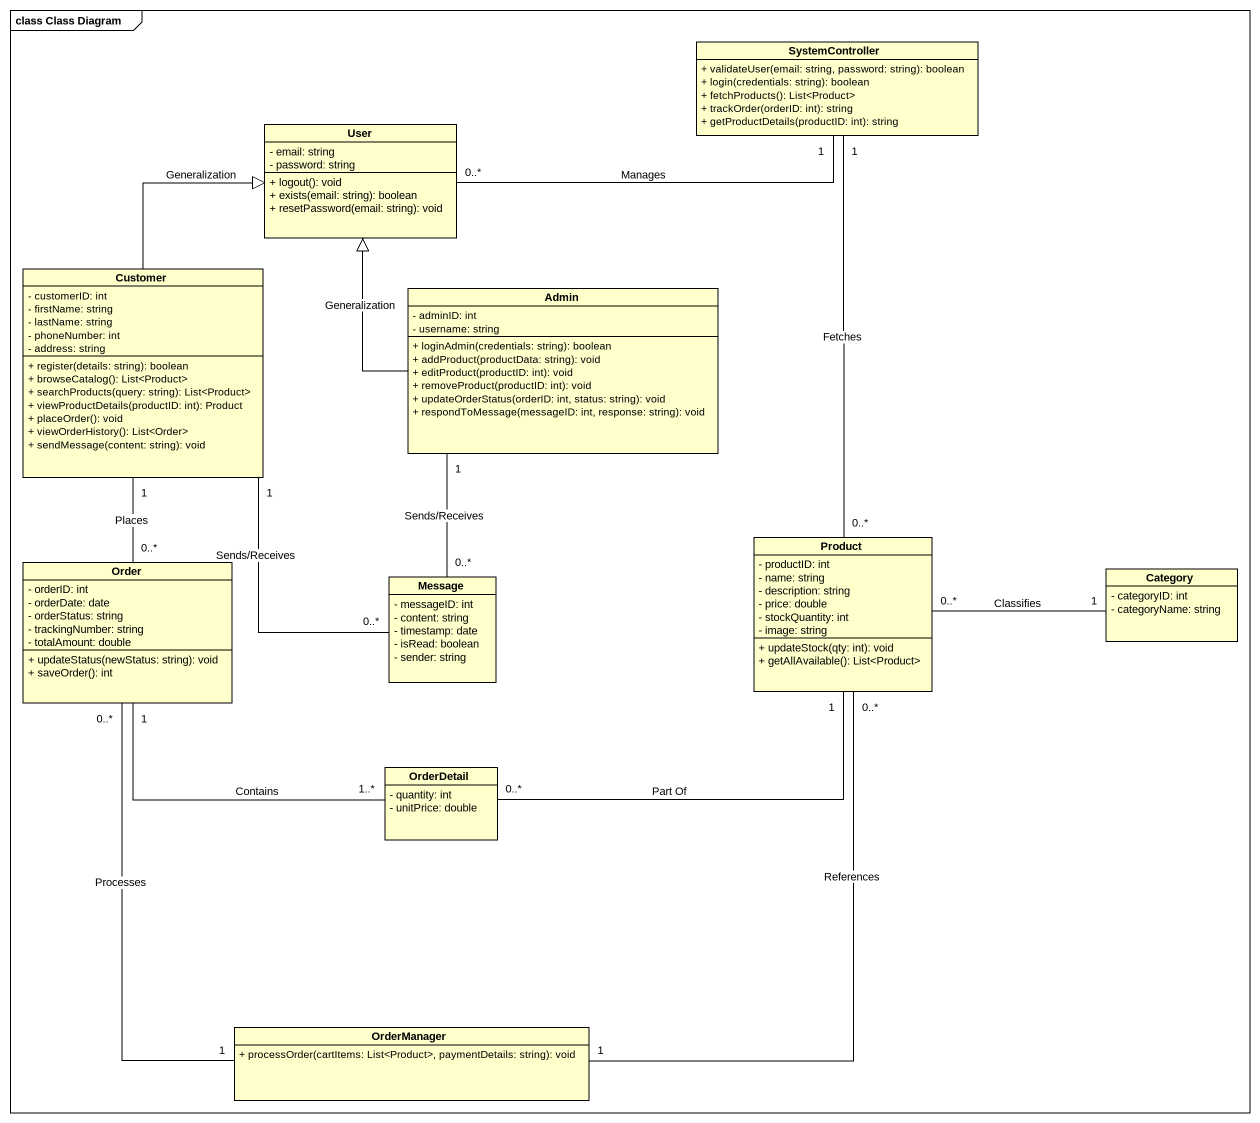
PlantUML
@startuml
mainframe class Class Diagram
hide circle
hide empty members
skinparam classAttributeIconSize 0
class SystemController {
  + validateUser(email: string, password: string): boolean
  + login(credentials: string): boolean
  + fetchProducts(): List<Product>
  + trackOrder(orderID: int): string
  + getProductDetails(productID: int): string
}
class User {
  - email: string
  - password: string
  + logout(): void
  + exists(email: string): boolean
  + resetPassword(email: string): void
}
class Customer {
  - customerID: int
  - firstName: string
  - lastName: string
  - phoneNumber: int
  - address: string
  + register(details: string): boolean
  + browseCatalog(): List<Product>
  + searchProducts(query: string): List<Product>
  + viewProductDetails(productID: int): Product
  + placeOrder(): void
  + viewOrderHistory(): List<Order>
  + sendMessage(content: string): void
}
class Admin {
  - adminID: int
  - username: string
  + loginAdmin(credentials: string): boolean
  + addProduct(productData: string): void
  + editProduct(productID: int): void
  + removeProduct(productID: int): void
  + updateOrderStatus(orderID: int, status: string): void
  + respondToMessage(messageID: int, response: string): void
}
class Order {
  - orderID: int
  - orderDate: date
  - orderStatus: string
  - trackingNumber: string
  - totalAmount: double
  + updateStatus(newStatus: string): void
  + saveOrder(): int
}
class Product {
  - productID: int
  - name: string
  - description: string
  - price: double
  - stockQuantity: int
  - image: string
  + updateStock(qty: int): void
  + getAllAvailable(): List<Product>
}
class Message {
  - messageID: int
  - content: string
  - timestamp: date
  - isRead: boolean
  - sender: string
}
class Category {
  - categoryID: int
  - categoryName: string
}
class OrderDetail {
  - quantity: int
  - unitPrice: double
}
class OrderManager {
  + processOrder(cartItems: List<Product>, paymentDetails: string): void
}
SystemController "1" -left- "0..*" User : Manages
SystemController "1" -- "0..*" Product : Fetches
Customer -up-|> User : Generalization
Customer "1" -- "0..*" Order : Places
Customer "1" -- "0..*" Message : Sends/Receives
Admin -up-|> User : Generalization
Admin "1" -- "0..*" Message : Sends/Receives
Order "1" -right- "1..*" OrderDetail : Contains
Product "1" -left- "0..*" OrderDetail : Part Of
Category "1" -left- "0..*" Product : Classifies
OrderManager "1" -up- "0..*" Order : Processes
OrderManager "1" -up- "0..*" Product : References
@enduml
